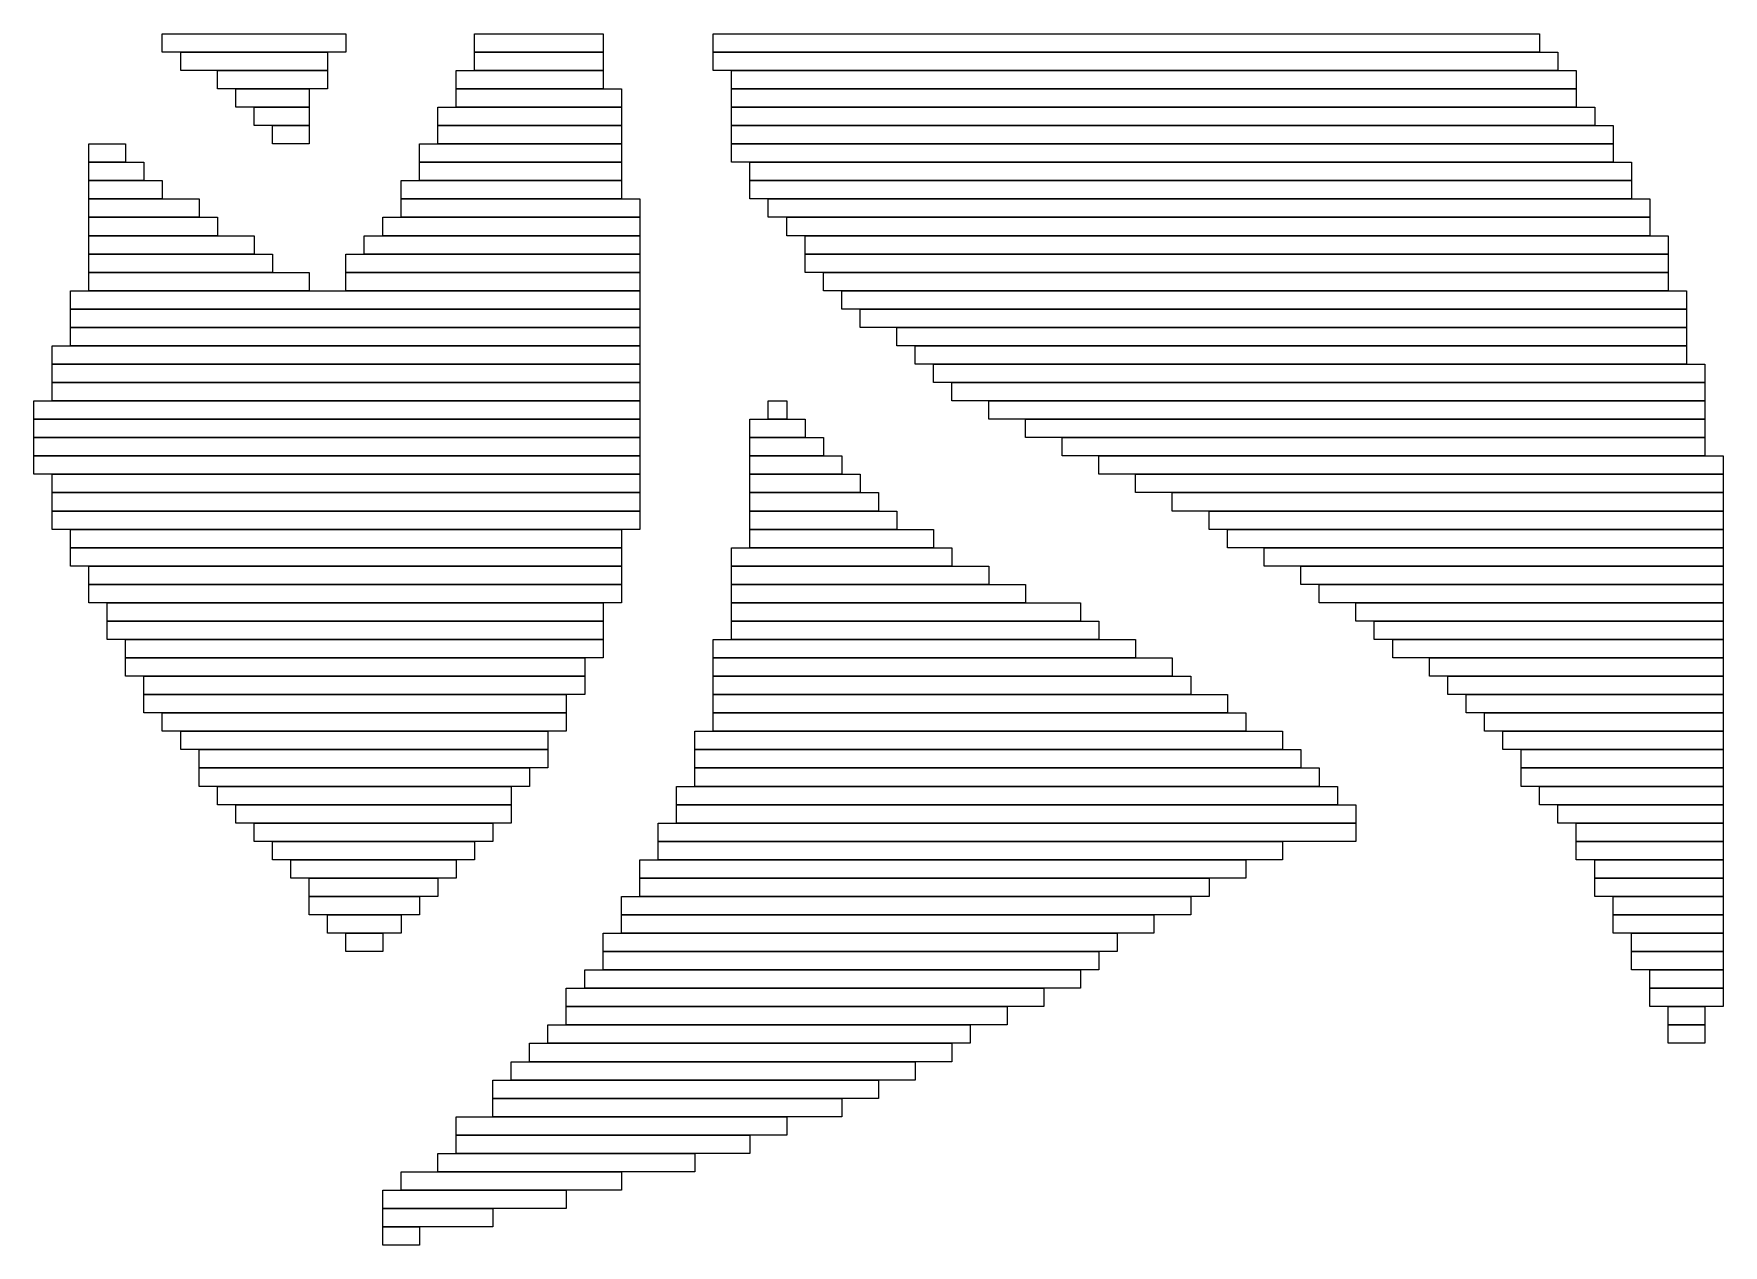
# Model space of a CAD drawing. Extents: x 466 to 558, y 489 to 555.
import ezdxf

# ---------------------------------------------------------------- set-up
doc = ezdxf.new("R2010")
doc.units = 0

msp = doc.modelspace()

# ---------------------------------------------------------------- linework, layer by layer
for p, q in [((473, 555), (483, 555)), ((473, 554), (473, 555)), ((483, 555), (483, 554)), ((490, 555), (497, 555)), ((490, 554), (490, 555)), ((497, 555), (497, 554)), ((503, 555), (548, 555)), ((503, 554), (503, 555)), ((548, 555), (548, 554)), ((483, 554), (473, 554)), ((474, 554), (482, 554)), ((474, 553), (474, 554)), ((482, 554), (482, 553)), ((497, 554), (490, 554)), ((490, 554), (497, 554)), ((490, 553), (490, 554)), ((497, 554), (497, 553)), ((548, 554), (503, 554)), ((503, 554), (549, 554)), ((503, 553), (503, 554)), ((549, 554), (549, 553)), ((482, 553), (474, 553)), ((476, 553), (482, 553)), ((476, 552), (476, 553)), ((482, 553), (482, 552)), ((489, 553), (497, 553)), ((489, 552), (489, 553)), ((497, 553), (490, 553)), ((497, 553), (497, 552)), ((549, 553), (503, 553)), ((504, 553), (550, 553)), ((504, 552), (504, 553)), ((550, 553), (550, 552)), ((482, 552), (476, 552)), ((477, 552), (481, 552)), ((477, 551), (477, 552)), ((481, 552), (481, 551)), ((497, 552), (489, 552)), ((489, 552), (498, 552)), ((489, 551), (489, 552)), ((498, 552), (498, 551)), ((550, 552), (504, 552)), ((504, 552), (550, 552)), ((504, 551), (504, 552)), ((550, 552), (550, 551)), ((481, 551), (477, 551)), ((478, 551), (481, 551)), ((478, 550), (478, 551)), ((481, 551), (481, 550)), ((488, 551), (498, 551)), ((488, 550), (488, 551)), ((498, 551), (489, 551)), ((498, 551), (498, 550)), ((550, 551), (504, 551)), ((504, 551), (551, 551)), ((504, 550), (504, 551)), ((551, 551), (551, 550)), ((481, 550), (478, 550)), ((479, 550), (481, 550)), ((479, 549), (479, 550)), ((481, 550), (481, 549)), ((498, 550), (488, 550)), ((488, 550), (498, 550)), ((488, 549), (488, 550)), ((498, 550), (498, 549)), ((551, 550), (504, 550)), ((504, 550), (552, 550)), ((504, 549), (504, 550)), ((552, 550), (552, 549)), ((469, 549), (471, 549)), ((469, 548), (469, 549)), ((471, 549), (471, 548)), ((481, 549), (479, 549)), ((487, 549), (498, 549)), ((487, 548), (487, 549)), ((498, 549), (488, 549)), ((498, 549), (498, 548)), ((552, 549), (504, 549)), ((504, 549), (552, 549)), ((504, 548), (504, 549)), ((552, 549), (552, 548)), ((471, 548), (469, 548)), ((469, 548), (472, 548)), ((469, 547), (469, 548)), ((472, 548), (472, 547)), ((498, 548), (487, 548)), ((487, 548), (498, 548)), ((487, 547), (487, 548)), ((498, 548), (498, 547)), ((552, 548), (504, 548)), ((505, 548), (553, 548)), ((505, 547), (505, 548)), ((553, 548), (553, 547)), ((472, 547), (469, 547)), ((469, 547), (473, 547)), ((469, 546), (469, 547)), ((473, 547), (473, 546)), ((486, 547), (498, 547)), ((486, 546), (486, 547)), ((498, 547), (487, 547)), ((498, 547), (498, 546)), ((553, 547), (505, 547)), ((505, 547), (553, 547)), ((505, 546), (505, 547)), ((553, 547), (553, 546)), ((473, 546), (469, 546)), ((469, 546), (475, 546)), ((469, 545), (469, 546)), ((475, 546), (475, 545)), ((498, 546), (486, 546)), ((486, 546), (499, 546)), ((486, 545), (486, 546)), ((499, 546), (499, 545)), ((553, 546), (505, 546)), ((506, 546), (554, 546)), ((506, 545), (506, 546)), ((554, 546), (554, 545)), ((475, 545), (469, 545)), ((469, 545), (476, 545)), ((469, 544), (469, 545)), ((476, 545), (476, 544)), ((485, 545), (499, 545)), ((485, 544), (485, 545)), ((499, 545), (486, 545)), ((499, 545), (499, 544)), ((554, 545), (506, 545)), ((507, 545), (554, 545)), ((507, 544), (507, 545)), ((554, 545), (554, 544)), ((476, 544), (469, 544)), ((469, 544), (478, 544)), ((469, 543), (469, 544)), ((478, 544), (478, 543)), ((484, 544), (499, 544)), ((484, 543), (484, 544)), ((499, 544), (485, 544)), ((499, 544), (499, 543)), ((554, 544), (507, 544)), ((508, 544), (555, 544)), ((508, 543), (508, 544)), ((555, 544), (555, 543)), ((478, 543), (469, 543)), ((469, 543), (479, 543)), ((469, 542), (469, 543)), ((479, 543), (479, 542)), ((483, 543), (499, 543)), ((483, 542), (483, 543)), ((499, 543), (484, 543)), ((499, 543), (499, 542)), ((555, 543), (508, 543)), ((508, 543), (555, 543)), ((508, 542), (508, 543)), ((555, 543), (555, 542)), ((479, 542), (469, 542)), ((469, 542), (481, 542)), ((469, 541), (469, 542)), ((481, 542), (481, 541)), ((499, 542), (483, 542)), ((483, 542), (499, 542)), ((483, 541), (483, 542)), ((499, 542), (499, 541)), ((555, 542), (508, 542)), ((509, 542), (555, 542)), ((509, 541), (509, 542)), ((555, 542), (555, 541)), ((468, 541), (499, 541)), ((468, 540), (468, 541)), ((481, 541), (469, 541)), ((499, 541), (483, 541)), ((499, 541), (499, 540)), ((555, 541), (509, 541)), ((510, 541), (556, 541)), ((510, 540), (510, 541)), ((556, 541), (556, 540)), ((499, 540), (468, 540)), ((468, 540), (499, 540)), ((468, 539), (468, 540)), ((499, 540), (499, 539)), ((556, 540), (510, 540)), ((511, 540), (556, 540)), ((511, 539), (511, 540)), ((556, 540), (556, 539)), ((499, 539), (468, 539)), ((468, 539), (499, 539)), ((468, 538), (468, 539)), ((499, 539), (499, 538)), ((556, 539), (511, 539)), ((513, 539), (556, 539)), ((513, 538), (513, 539)), ((556, 539), (556, 538)), ((467, 538), (499, 538)), ((467, 537), (467, 538)), ((499, 538), (468, 538)), ((499, 538), (499, 537)), ((556, 538), (513, 538)), ((514, 538), (556, 538)), ((514, 537), (514, 538)), ((556, 538), (556, 537)), ((499, 537), (467, 537)), ((467, 537), (499, 537)), ((467, 536), (467, 537)), ((499, 537), (499, 536)), ((556, 537), (514, 537)), ((515, 537), (557, 537)), ((515, 536), (515, 537)), ((557, 537), (557, 536)), ((499, 536), (467, 536)), ((467, 536), (499, 536)), ((467, 535), (467, 536)), ((499, 536), (499, 535)), ((557, 536), (515, 536)), ((516, 536), (557, 536)), ((516, 535), (516, 536)), ((557, 536), (557, 535)), ((466, 535), (499, 535)), ((466, 534), (466, 535)), ((499, 535), (467, 535)), ((499, 535), (499, 534)), ((506, 535), (507, 535)), ((506, 534), (506, 535)), ((507, 535), (507, 534)), ((557, 535), (516, 535)), ((518, 535), (557, 535)), ((518, 534), (518, 535)), ((557, 535), (557, 534)), ((499, 534), (466, 534)), ((466, 534), (499, 534)), ((466, 533), (466, 534)), ((499, 534), (499, 533)), ((505, 534), (508, 534)), ((505, 533), (505, 534)), ((507, 534), (506, 534)), ((508, 534), (508, 533)), ((557, 534), (518, 534)), ((520, 534), (557, 534)), ((520, 533), (520, 534)), ((557, 534), (557, 533)), ((499, 533), (466, 533)), ((466, 533), (499, 533)), ((466, 532), (466, 533)), ((499, 533), (499, 532)), ((508, 533), (505, 533)), ((505, 533), (509, 533)), ((505, 532), (505, 533)), ((509, 533), (509, 532)), ((557, 533), (520, 533)), ((522, 533), (557, 533)), ((522, 532), (522, 533)), ((557, 533), (557, 532)), ((499, 532), (466, 532)), ((466, 532), (499, 532)), ((466, 531), (466, 532)), ((499, 532), (499, 531)), ((509, 532), (505, 532)), ((505, 532), (510, 532)), ((505, 531), (505, 532)), ((510, 532), (510, 531)), ((557, 532), (522, 532)), ((524, 532), (558, 532)), ((524, 531), (524, 532)), ((558, 532), (558, 531)), ((499, 531), (466, 531)), ((467, 531), (499, 531)), ((467, 530), (467, 531)), ((499, 531), (499, 530)), ((510, 531), (505, 531)), ((505, 531), (511, 531)), ((505, 530), (505, 531)), ((511, 531), (511, 530)), ((558, 531), (524, 531)), ((526, 531), (558, 531)), ((526, 530), (526, 531)), ((558, 531), (558, 530)), ((499, 530), (467, 530)), ((467, 530), (499, 530)), ((467, 529), (467, 530)), ((499, 530), (499, 529)), ((511, 530), (505, 530)), ((505, 530), (512, 530)), ((505, 529), (505, 530)), ((512, 530), (512, 529)), ((558, 530), (526, 530)), ((528, 530), (558, 530)), ((528, 529), (528, 530)), ((558, 530), (558, 529)), ((499, 529), (467, 529)), ((467, 529), (499, 529)), ((467, 528), (467, 529)), ((499, 529), (499, 528)), ((512, 529), (505, 529)), ((505, 529), (513, 529)), ((505, 528), (505, 529)), ((513, 529), (513, 528)), ((558, 529), (528, 529)), ((530, 529), (558, 529)), ((530, 528), (530, 529)), ((558, 529), (558, 528)), ((499, 528), (467, 528)), ((468, 528), (498, 528)), ((468, 527), (468, 528)), ((498, 528), (498, 527)), ((513, 528), (505, 528)), ((505, 528), (515, 528)), ((505, 527), (505, 528)), ((515, 528), (515, 527)), ((558, 528), (530, 528)), ((531, 528), (558, 528)), ((531, 527), (531, 528)), ((558, 528), (558, 527)), ((498, 527), (468, 527)), ((468, 527), (498, 527)), ((468, 526), (468, 527)), ((498, 527), (498, 526)), ((504, 527), (516, 527)), ((504, 526), (504, 527)), ((515, 527), (505, 527)), ((516, 527), (516, 526)), ((558, 527), (531, 527)), ((533, 527), (558, 527)), ((533, 526), (533, 527)), ((558, 527), (558, 526)), ((498, 526), (468, 526)), ((469, 526), (498, 526)), ((469, 525), (469, 526)), ((498, 526), (498, 525)), ((516, 526), (504, 526)), ((504, 526), (518, 526)), ((504, 525), (504, 526)), ((518, 526), (518, 525)), ((558, 526), (533, 526)), ((535, 526), (558, 526)), ((535, 525), (535, 526)), ((558, 526), (558, 525)), ((498, 525), (469, 525)), ((469, 525), (498, 525)), ((469, 524), (469, 525)), ((498, 525), (498, 524)), ((518, 525), (504, 525)), ((504, 525), (520, 525)), ((504, 524), (504, 525)), ((520, 525), (520, 524)), ((558, 525), (535, 525)), ((536, 525), (558, 525)), ((536, 524), (536, 525)), ((558, 525), (558, 524)), ((498, 524), (469, 524)), ((470, 524), (497, 524)), ((470, 523), (470, 524)), ((497, 524), (497, 523)), ((520, 524), (504, 524)), ((504, 524), (523, 524)), ((504, 523), (504, 524)), ((523, 524), (523, 523)), ((558, 524), (536, 524)), ((538, 524), (558, 524)), ((538, 523), (538, 524)), ((558, 524), (558, 523)), ((497, 523), (470, 523)), ((470, 523), (497, 523)), ((470, 522), (470, 523)), ((497, 523), (497, 522)), ((523, 523), (504, 523)), ((504, 523), (524, 523)), ((504, 522), (504, 523)), ((524, 523), (524, 522)), ((558, 523), (538, 523)), ((539, 523), (558, 523)), ((539, 522), (539, 523)), ((558, 523), (558, 522)), ((497, 522), (470, 522)), ((471, 522), (497, 522)), ((471, 521), (471, 522)), ((497, 522), (497, 521)), ((503, 522), (526, 522)), ((503, 521), (503, 522)), ((524, 522), (504, 522)), ((526, 522), (526, 521)), ((558, 522), (539, 522)), ((540, 522), (558, 522)), ((540, 521), (540, 522)), ((558, 522), (558, 521)), ((497, 521), (471, 521)), ((471, 521), (496, 521)), ((471, 520), (471, 521)), ((496, 521), (496, 520)), ((526, 521), (503, 521)), ((503, 521), (528, 521)), ((503, 520), (503, 521)), ((528, 521), (528, 520)), ((558, 521), (540, 521)), ((542, 521), (558, 521)), ((542, 520), (542, 521)), ((558, 521), (558, 520)), ((496, 520), (471, 520)), ((472, 520), (496, 520)), ((472, 519), (472, 520)), ((496, 520), (496, 519)), ((528, 520), (503, 520)), ((503, 520), (529, 520)), ((503, 519), (503, 520)), ((529, 520), (529, 519)), ((558, 520), (542, 520)), ((543, 520), (558, 520)), ((543, 519), (543, 520)), ((558, 520), (558, 519)), ((496, 519), (472, 519)), ((472, 519), (495, 519)), ((472, 518), (472, 519)), ((495, 519), (495, 518)), ((529, 519), (503, 519)), ((503, 519), (531, 519)), ((503, 518), (503, 519)), ((531, 519), (531, 518)), ((558, 519), (543, 519)), ((544, 519), (558, 519)), ((544, 518), (544, 519)), ((558, 519), (558, 518)), ((495, 518), (472, 518)), ((473, 518), (495, 518)), ((473, 517), (473, 518)), ((495, 518), (495, 517)), ((531, 518), (503, 518)), ((503, 518), (532, 518)), ((503, 517), (503, 518)), ((532, 518), (532, 517)), ((558, 518), (544, 518)), ((545, 518), (558, 518)), ((545, 517), (545, 518)), ((558, 518), (558, 517)), ((495, 517), (473, 517)), ((474, 517), (494, 517)), ((474, 516), (474, 517)), ((494, 517), (494, 516)), ((502, 517), (534, 517)), ((502, 516), (502, 517)), ((532, 517), (503, 517)), ((534, 517), (534, 516)), ((558, 517), (545, 517)), ((546, 517), (558, 517)), ((546, 516), (546, 517)), ((558, 517), (558, 516)), ((494, 516), (474, 516)), ((475, 516), (494, 516)), ((475, 515), (475, 516)), ((494, 516), (494, 515)), ((534, 516), (502, 516)), ((502, 516), (535, 516)), ((502, 515), (502, 516)), ((535, 516), (535, 515)), ((558, 516), (546, 516)), ((547, 516), (558, 516)), ((547, 515), (547, 516)), ((558, 516), (558, 515)), ((494, 515), (475, 515)), ((475, 515), (493, 515)), ((475, 514), (475, 515)), ((493, 515), (493, 514)), ((535, 515), (502, 515)), ((502, 515), (536, 515)), ((502, 514), (502, 515)), ((536, 515), (536, 514)), ((558, 515), (547, 515)), ((547, 515), (558, 515)), ((547, 514), (547, 515)), ((558, 515), (558, 514)), ((493, 514), (475, 514)), ((476, 514), (492, 514)), ((476, 513), (476, 514)), ((492, 514), (492, 513)), ((501, 514), (537, 514)), ((501, 513), (501, 514)), ((536, 514), (502, 514)), ((537, 514), (537, 513)), ((558, 514), (547, 514)), ((548, 514), (558, 514)), ((548, 513), (548, 514)), ((558, 514), (558, 513)), ((492, 513), (476, 513)), ((477, 513), (492, 513)), ((477, 512), (477, 513)), ((492, 513), (492, 512)), ((537, 513), (501, 513)), ((501, 513), (538, 513)), ((501, 512), (501, 513)), ((538, 513), (538, 512)), ((558, 513), (548, 513)), ((549, 513), (558, 513)), ((549, 512), (549, 513)), ((558, 513), (558, 512)), ((492, 512), (477, 512)), ((478, 512), (491, 512)), ((478, 511), (478, 512)), ((491, 512), (491, 511)), ((500, 512), (538, 512)), ((500, 511), (500, 512)), ((538, 512), (501, 512)), ((538, 512), (538, 511)), ((558, 512), (549, 512)), ((550, 512), (558, 512)), ((550, 511), (550, 512)), ((558, 512), (558, 511)), ((491, 511), (478, 511)), ((479, 511), (490, 511)), ((479, 510), (479, 511)), ((490, 511), (490, 510)), ((538, 511), (500, 511)), ((500, 511), (534, 511)), ((500, 510), (500, 511)), ((534, 511), (534, 510)), ((558, 511), (550, 511)), ((550, 511), (558, 511)), ((550, 510), (550, 511)), ((558, 511), (558, 510)), ((490, 510), (479, 510)), ((480, 510), (489, 510)), ((480, 509), (480, 510)), ((489, 510), (489, 509)), ((499, 510), (532, 510)), ((499, 509), (499, 510)), ((534, 510), (500, 510)), ((532, 510), (532, 509)), ((558, 510), (550, 510)), ((551, 510), (558, 510)), ((551, 509), (551, 510)), ((558, 510), (558, 509)), ((489, 509), (480, 509)), ((481, 509), (488, 509)), ((481, 508), (481, 509)), ((488, 509), (488, 508)), ((532, 509), (499, 509)), ((499, 509), (530, 509)), ((499, 508), (499, 509)), ((530, 509), (530, 508)), ((558, 509), (551, 509)), ((551, 509), (558, 509)), ((551, 508), (551, 509)), ((558, 509), (558, 508)), ((488, 508), (481, 508)), ((481, 508), (487, 508)), ((481, 507), (481, 508)), ((487, 508), (487, 507)), ((498, 508), (529, 508)), ((498, 507), (498, 508)), ((530, 508), (499, 508)), ((529, 508), (529, 507)), ((558, 508), (551, 508)), ((552, 508), (558, 508)), ((552, 507), (552, 508)), ((558, 508), (558, 507)), ((487, 507), (481, 507)), ((482, 507), (486, 507)), ((482, 506), (482, 507)), ((486, 507), (486, 506)), ((529, 507), (498, 507)), ((498, 507), (527, 507)), ((498, 506), (498, 507)), ((527, 507), (527, 506)), ((558, 507), (552, 507)), ((552, 507), (558, 507)), ((552, 506), (552, 507)), ((558, 507), (558, 506)), ((486, 506), (482, 506)), ((483, 506), (485, 506)), ((483, 505), (483, 506)), ((485, 506), (485, 505)), ((497, 506), (525, 506)), ((497, 505), (497, 506)), ((527, 506), (498, 506)), ((525, 506), (525, 505)), ((558, 506), (552, 506)), ((553, 506), (558, 506)), ((553, 505), (553, 506)), ((558, 506), (558, 505)), ((485, 505), (483, 505)), ((525, 505), (497, 505)), ((497, 505), (524, 505)), ((497, 504), (497, 505)), ((524, 505), (524, 504)), ((558, 505), (553, 505)), ((553, 505), (558, 505)), ((553, 504), (553, 505)), ((558, 505), (558, 504)), ((496, 504), (523, 504)), ((496, 503), (496, 504)), ((524, 504), (497, 504)), ((523, 504), (523, 503)), ((558, 504), (553, 504)), ((554, 504), (558, 504)), ((554, 503), (554, 504)), ((558, 504), (558, 503)), ((495, 503), (521, 503)), ((495, 502), (495, 503)), ((523, 503), (496, 503)), ((521, 503), (521, 502)), ((558, 503), (554, 503)), ((554, 503), (558, 503)), ((554, 502), (554, 503)), ((558, 503), (558, 502)), ((521, 502), (495, 502)), ((495, 502), (519, 502)), ((495, 501), (495, 502)), ((519, 502), (519, 501)), ((558, 502), (554, 502)), ((555, 502), (557, 502)), ((555, 501), (555, 502)), ((557, 502), (557, 501)), ((494, 501), (517, 501)), ((494, 500), (494, 501)), ((519, 501), (495, 501)), ((517, 501), (517, 500)), ((557, 501), (555, 501)), ((555, 501), (557, 501)), ((555, 500), (555, 501)), ((557, 501), (557, 500)), ((493, 500), (516, 500)), ((493, 499), (493, 500)), ((517, 500), (494, 500)), ((516, 500), (516, 499)), ((557, 500), (555, 500)), ((492, 499), (514, 499)), ((492, 498), (492, 499)), ((516, 499), (493, 499)), ((514, 499), (514, 498)), ((491, 498), (512, 498)), ((491, 497), (491, 498)), ((514, 498), (492, 498)), ((512, 498), (512, 497)), ((512, 497), (491, 497)), ((491, 497), (510, 497)), ((491, 496), (491, 497)), ((510, 497), (510, 496)), ((489, 496), (507, 496)), ((489, 495), (489, 496)), ((510, 496), (491, 496)), ((507, 496), (507, 495)), ((507, 495), (489, 495)), ((489, 495), (505, 495)), ((489, 494), (489, 495)), ((505, 495), (505, 494)), ((488, 494), (502, 494)), ((488, 493), (488, 494)), ((505, 494), (489, 494)), ((502, 494), (502, 493)), ((486, 493), (498, 493)), ((486, 492), (486, 493)), ((502, 493), (488, 493)), ((498, 493), (498, 492)), ((485, 492), (495, 492)), ((485, 491), (485, 492)), ((498, 492), (486, 492)), ((495, 492), (495, 491)), ((495, 491), (485, 491)), ((485, 491), (491, 491)), ((485, 490), (485, 491)), ((491, 491), (491, 490)), ((491, 490), (485, 490)), ((485, 490), (487, 490)), ((485, 489), (485, 490)), ((487, 490), (487, 489)), ((487, 489), (485, 489))]:
    msp.add_line(p, q)

doc.saveas('drawing.dxf')
